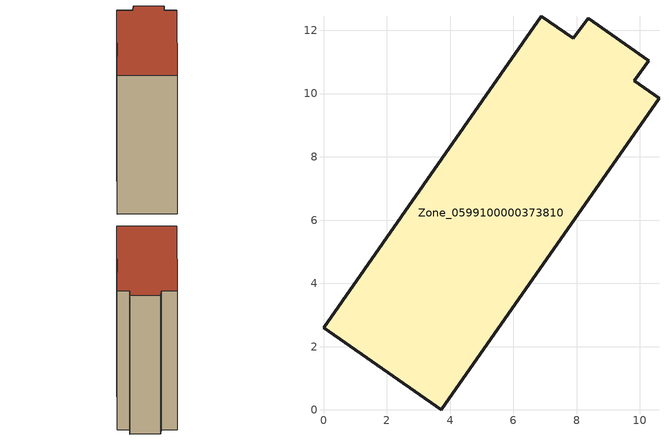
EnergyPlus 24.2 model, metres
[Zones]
Zone_0599100000373810
 floor ground (C_G): 7.9,11.74 8.36,12.38 10.28,11.03 9.82,10.4 10.6,9.85 3.71,0 0,2.6 6.89,12.45 z3.32
 wall outside (C_F): 3.71,0 10.6,9.85 9.82,10.4 10.28,11.03 8.36,12.38 7.9,11.74 6.89,12.45 0,2.6 3.71,0 z3.32:14.73
 roof outside (C_R): 8.36,12.38 7.9,11.74 6.89,12.45 0,2.6 3.71,0 10.6,9.85 9.82,10.4 10.28,11.03 z14.73
[BUILDING]
Pand.0599100000373810: North Axis=0; Terrain=City; Loads Convergence Tolerance Value=0.04; Temperature Convergence Tolerance Value=0.4; Solar Distribution=FullExterior; Maximum Number of Warmup Days=25; Minimum Number of Warmup Days=1
[Site:Location]
Rotterdam.The.Hague.AP_ZH_NLD Design_Conditions: Latitude=51.96; Longitude=4.45; Time Zone=1; Elevation=-4.5
[SITE:GROUNDTEMPERATURE:BUILDINGSURFACE]
18, 18, 18, 18, 18, 18, 18, 18, 18, 18, 18, 18
[MATERIAL] Thermal Absorptance=0.9; Solar Absorptance=0.7; Visible Absorptance=0.7
Name | Roughness | Thickness | Conductivity | Density | Specific Heat
G.TI.1992-2005 | MediumSmooth | 0.15 | 0.06 | 540 | 1210
F.TI.1992-2005 | Rough | 0.3 | 0.12 | 1920 | 840
R.TI.1992-2005 | MediumRough | 0.2 | 0.08 | 1500 | 1000
[CONSTRUCTION]
C_G: G.TI.1992-2005
C_F: F.TI.1992-2005
C_R: R.TI.1992-2005
[ZONE]
Zone_0599100000373810: Type=1; Multiplier=1; Ceiling Height=Autocalculate; Volume=Autocalculate; Floor Area=autocalculate; Part of Total Floor Area=Yes
[ZONEINFILTRATION:DESIGNFLOWRATE]
Infil_Zone_0599100000373810: Zone or ZoneList or Space or SpaceList=Zone_0599100000373810; Schedule=AlwaysOn; Design Flow Rate Calculation Method=Flow/Area; Flow Rate per Floor Area=0.0015; Constant Term Coefficient=1; Temperature Term Coefficient=0; Velocity Term Coefficient=0; Velocity Squared Term Coefficient=0
[HVACTEMPLATE:ZONE:IDEALLOADSAIRSYSTEM]
Zone_0599100000373810: Maximum Heating Supply Air Temperature=50; Minimum Cooling Supply Air Temperature=13; Maximum Heating Supply Air Humidity Ratio=0.0156; Minimum Cooling Supply Air Humidity Ratio=0.0077; Heating Limit=NoLimit; Cooling Limit=NoLimit; Dehumidification Control Type=ConstantSensibleHeatRatio; Cooling Sensible Heat Ratio=0.7; Dehumidification Setpoint=60; Humidification Control Type=None; Humidification Setpoint=30; Outdoor Air Method=None; Outdoor Air Flow Rate per Person=0.00944; Outdoor Air Flow Rate per Zone Floor Area=0; Outdoor Air Flow Rate per Zone=0; Demand Controlled Ventilation Type=None; Outdoor Air Economizer Type=NoEconomizer; Heat Recovery Type=None; Sensible Heat Recovery Effectiveness=0.7; Latent Heat Recovery Effectiveness=0.65
[ZONECONTROL:THERMOSTAT]
ThermostatControl_Zone_0599100000373810: Zone or ZoneList=Zone_0599100000373810; Control Type Schedule=DualSetpointControlType; Control 1=Thermostat_Zone_0599100000373810; Temperature Difference Between Cutout And Setpoint=0
[THERMOSTATSETPOINT:DUALSETPOINT]
Thermostat_Zone_0599100000373810: Heating Setpoint Temperature Schedule=HeatingSetpoint_Zone_0599100000373810; Cooling Setpoint Temperature Schedule=CoolingSetpoint_Zone_0599100000373810
[SCHEDULE:COMPACT]
HeatingSetpoint_Zone_0599100000373810: Through: 12/31, For: AllDays, Until: 24:00, 21
CoolingSetpoint_Zone_0599100000373810: Through: 12/31, For: AllDays, Until: 24:00, 24
DualSetpointControlType: Through: 12/31, For: AllDays, Until: 24:00, 4
AlwaysOn: Through: 12/31, For: AllDays, Until: 24:00, 1
